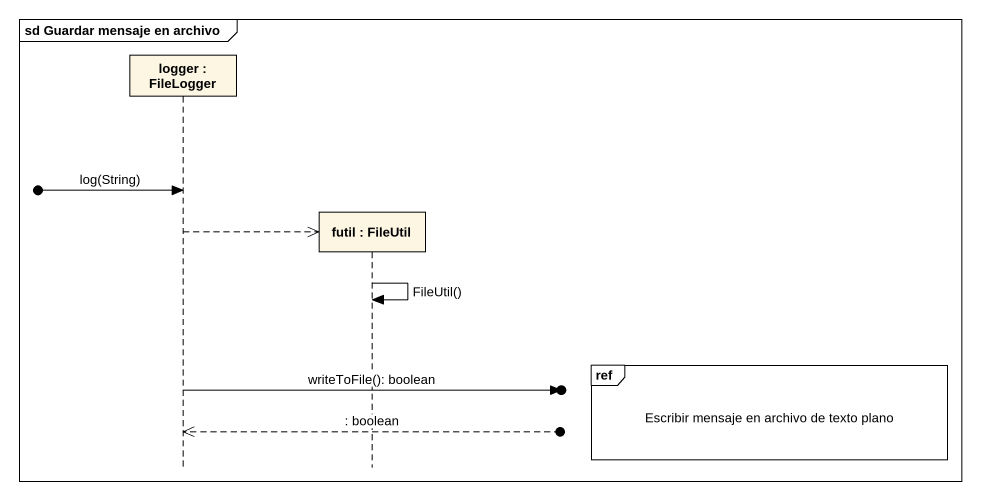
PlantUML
@startuml
mainframe sd Guardar mensaje en archivo
hide footbox
participant "logger : FileLogger" as logger
participant "futil : FileUtil" as futil

[o-> logger : log(String)
logger -->> futil **
futil -> futil : FileUtil()
ref over futil : Escribir mensaje en archivo de texto plano
logger ->o] : writeToFile(): boolean
logger <<--o] : : boolean
@enduml
